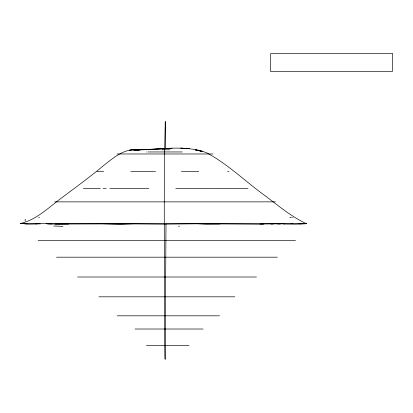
<?xml version="1.0" encoding="UTF-8"?>
<svg xmlns="http://www.w3.org/2000/svg" width="413" height="413" viewBox="0 0 413 413"><rect width="100%" height="100%" fill="white"/><g stroke="black" fill="none" stroke-linecap="round" stroke-linejoin="round"><path stroke-width="0.62" d="M165.99 224.063L165.154 359.325L165.014 357.865A352.826 1.125 -90 0 1 164.658 327.375C164.581 258.739 163.533 190.047 165.272 121.437L165.53 148.974M306.348 223.717L298.986 223.903M20.671 223.433C36.308 219.773 48.145 207.971 60.623 198.674C75.032 187.76 89.76 177.239 103.565 165.561C113.224 157.998 124.014 148.412 137.224 149.878L133.549 149.759L137.839 149.805L133.549 149.991C157.781 150.224 183.057 144.137 206.448 152.691C228.451 164.436 246.324 182.396 266.545 196.8C279.286 206.454 291.733 216.892 306.338 223.676L295.729 224.187L283.168 224.032M20.686 223.428L28.383 224.151L37.263 224.006M134.132 223.691L120.524 224.378L100.978 223.645M172.154 148.35L144.266 149.558L163.574 148.897M68.692 224.058L60.974 224.182M220.021 223.985L206.51 224.166L195.741 223.634M35.389 223.784L40.35 223.934M37.005 223.738L37.851 223.717M270.918 224.022L273.225 224.001M284.655 223.794L260.014 224.058M257.619 224.182L197.786 223.794L162.768 224.171L126.631 223.867L55.156 224.058M162.206 149.774L169.924 149.774M146.13 151.958L146.45 151.958M147.983 151.958L182.288 151.958M117.065 153.977L212.974 153.977M97.019 171.312L103.648 171.312M130.823 171.312L155.52 171.312M181.384 171.312L198.803 171.312M227.604 171.312L229.029 171.312M83.354 188.653L100.276 188.653M103.157 188.653L106.244 188.653M109.894 188.653L148.856 188.653M175.768 188.653L212.891 188.653M213.413 188.653L247.945 188.653M54.65 201.864L275.481 201.864M38.605 217.553L39.503 217.553M289.797 217.553L291.418 217.553M292.621 217.553L293.054 217.553M20.65 223.335L306.523 223.335M38.099 240.671L295.507 240.671M56.519 257.185L277.355 257.185M77.572 277.004L256.447 277.004M98.888 296.818L234.837 296.818M117.184 315.811L219.515 315.811M135.056 329.022L203.139 329.022M146.445 345.536L189.009 345.536M277.505 223.985L280.442 224.001M60.396 224.213L47.64 223.965M45.988 223.738L51.548 223.923M137.839 149.893L133.549 149.769L139.062 150.136M27.051 223.908L20.702 223.454M197.884 150.218L202.163 151.323L195.432 149.934L197.884 150.151L202.163 151.432L195.432 149.94M25.245 221.079A231.13 20.056 12.1 0 1 25.389 219.257M53.86 226.009A229.649 11.151 7.3 0 1 62.946 226.396M263.654 224.145A173.197 5.968 2.3 0 1 257.97 224.202M178.462 226.169A183.403 2.173 0.3 0 1 179.485 226.179M276.689 223.696A207.011 6.882 -4.2 0 1 280.685 223.712M291.051 223.273A244.852 6.918 -3.5 0 1 292.843 223.376M133.549 149.743L129.264 150.239L133.549 149.738M144.266 149.423L137.839 149.986L144.271 149.454L150.704 149.465L144.266 149.423M150.704 149.248L144.266 149.733L150.704 149.253M392.35 53.675L270.572 53.675L270.572 71.542L392.35 71.542L392.35 53.675M189.314 148.551L180.734 148.159L189.314 148.566"/></g></svg>
